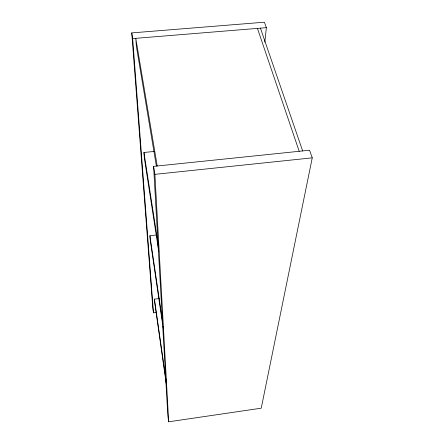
<?xml version="1.0" encoding="UTF-8"?>
<svg xmlns="http://www.w3.org/2000/svg" width="444" height="444" viewBox="0 0 444 444"><rect width="100%" height="100%" fill="white"/><g stroke="black" fill="none" stroke-linecap="round" stroke-linejoin="round"><path stroke-width="0.67" d="M264.824 42.147L266.361 27.667L264.435 22.2L131.751 32.906L152.792 307.942L153.474 312.831L156.221 312.482M312.249 157.842L261.233 408.191L168.687 421.8L167.849 415.789L153.591 166.367L309.562 150.222L312.249 157.842L154.895 174.348L153.591 166.367M166.3 384.104L154.679 302.392L154.445 299.156L159.224 298.557M162.715 324.986L150.205 239.91L149.911 235.742L156.754 234.954M158.78 251.537L144.35 158.047L143.95 152.481L154.301 151.437M131.751 32.906L132.678 38.578L266.361 27.667M260.417 28.15L302.653 150.938M257.437 28.394L299.189 151.293M157.226 165.989L135.786 38.328L136.347 46.137L156.366 166.056M143.95 152.481L158.275 244.96M149.911 235.742L162.726 322.721M162.915 326.357L163.22 328.416M154.445 299.156L166.261 382.062M132.678 38.578L153.474 312.831M154.895 174.348L168.687 421.8"/></g></svg>
